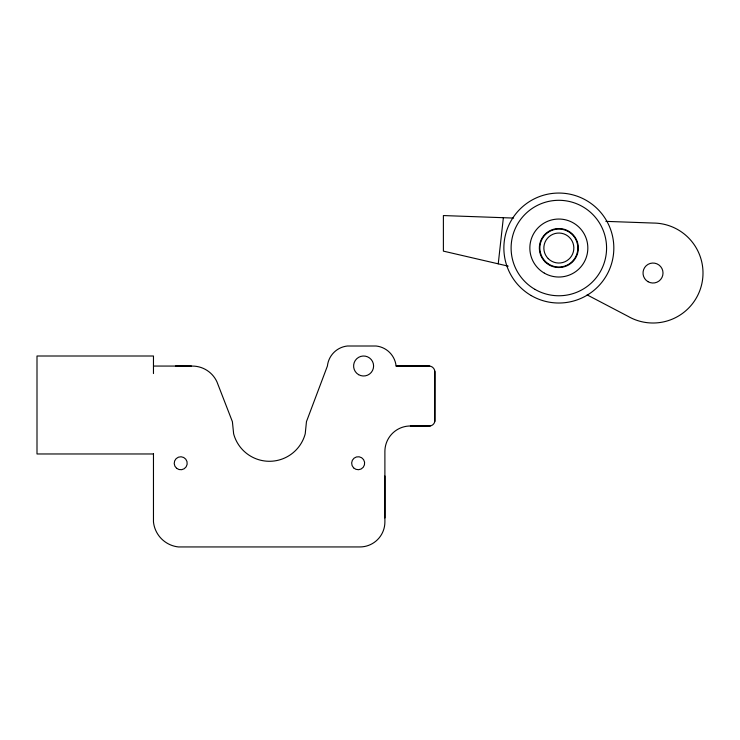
<?xml version="1.0" encoding="UTF-8"?>
<svg xmlns="http://www.w3.org/2000/svg" width="740" height="740" viewBox="0 0 740 740"><rect width="100%" height="100%" fill="white"/><g stroke="black" fill="none" stroke-linecap="round" stroke-linejoin="round"><path stroke-width="1.11" d="M434.778 421.615L434.833 371.175M498.242 263.829L503.366 217.699M153.467 453.759L153.467 521.959A28.12 28.12 0 0 0 178.46 546.943L359.908 546.943A24.994 24.994 0 0 0 384.893 521.959L384.893 451.483A25.502 25.502 0 0 1 410.395 425.981L430.514 425.879M153.467 366.06L192.437 366.078A27.029 27.029 0 0 1 216.959 381.877L232.397 421.68L233.637 433.825A37.056 37.056 0 0 0 305.222 433.825L306.471 421.606L327.413 366.004A22.496 22.496 0 0 1 347.411 346.006L376.096 346.006A22.496 22.496 0 0 1 396.094 366.004L428.932 366.004A5.948 5.948 0 0 1 434.88 371.943L434.88 420.986A5.624 5.624 0 0 1 429.885 425.981L410.395 425.981M153.467 453.971L37 453.971L37 356.005L153.467 356.005L153.467 373.561M396.094 366.004L429.709 366.05M175.463 366.032L191.457 366.078M513.597 218.069L443.389 215.562L443.389 251.128L508.195 266.141M605.866 221.362L653.013 223.045A49.987 49.987 0 0 1 701.298 285.964A49.987 49.987 0 0 1 628.02 316.313L587.116 294.881M384.902 475.987L384.902 517.945M353.581 467.837A6.494 6.494 0 0 0 364.441 464.877A6.494 6.494 0 0 0 356.449 456.95A6.494 6.494 0 0 0 353.581 467.837M358.604 374.662A9.999 9.999 0 0 0 373.598 366.004A9.999 9.999 0 0 0 358.604 357.346A9.999 9.999 0 0 0 358.604 374.662M176.61 468.3A6.494 6.494 0 0 0 187.128 464.295A6.494 6.494 0 0 0 178.396 457.19A6.494 6.494 0 0 0 176.61 468.3M648.018 281.69A9.999 9.999 0 0 0 663.012 273.032A9.999 9.999 0 0 0 648.018 264.374A9.999 9.999 0 0 0 648.018 281.69M548.238 258.639A14.994 14.994 0 0 0 573.334 251.914A14.994 14.994 0 0 0 554.963 233.553A14.994 14.994 0 0 0 548.238 258.639M547.683 263.403A18.99 18.99 0 0 0 577.737 250.018A18.99 18.99 0 0 0 551.115 230.686A18.99 18.99 0 0 0 547.683 263.403M531.237 295.584A54.982 54.982 0 0 0 613.83 248.168A54.982 54.982 0 0 0 531.468 200.355A54.982 54.982 0 0 0 531.237 295.584M545.056 261.821A19.49 19.49 0 0 0 577.672 253.08A19.49 19.49 0 0 0 553.798 229.206A19.49 19.49 0 0 0 545.056 261.821M534.974 289.377A47.739 47.739 0 0 0 606.578 248.039A47.739 47.739 0 0 0 534.974 206.691A47.739 47.739 0 0 0 534.974 289.377M544.353 273.143A28.989 28.989 0 0 0 587.837 248.039A28.989 28.989 0 0 0 544.353 222.925A28.989 28.989 0 0 0 544.353 273.143"/></g></svg>
